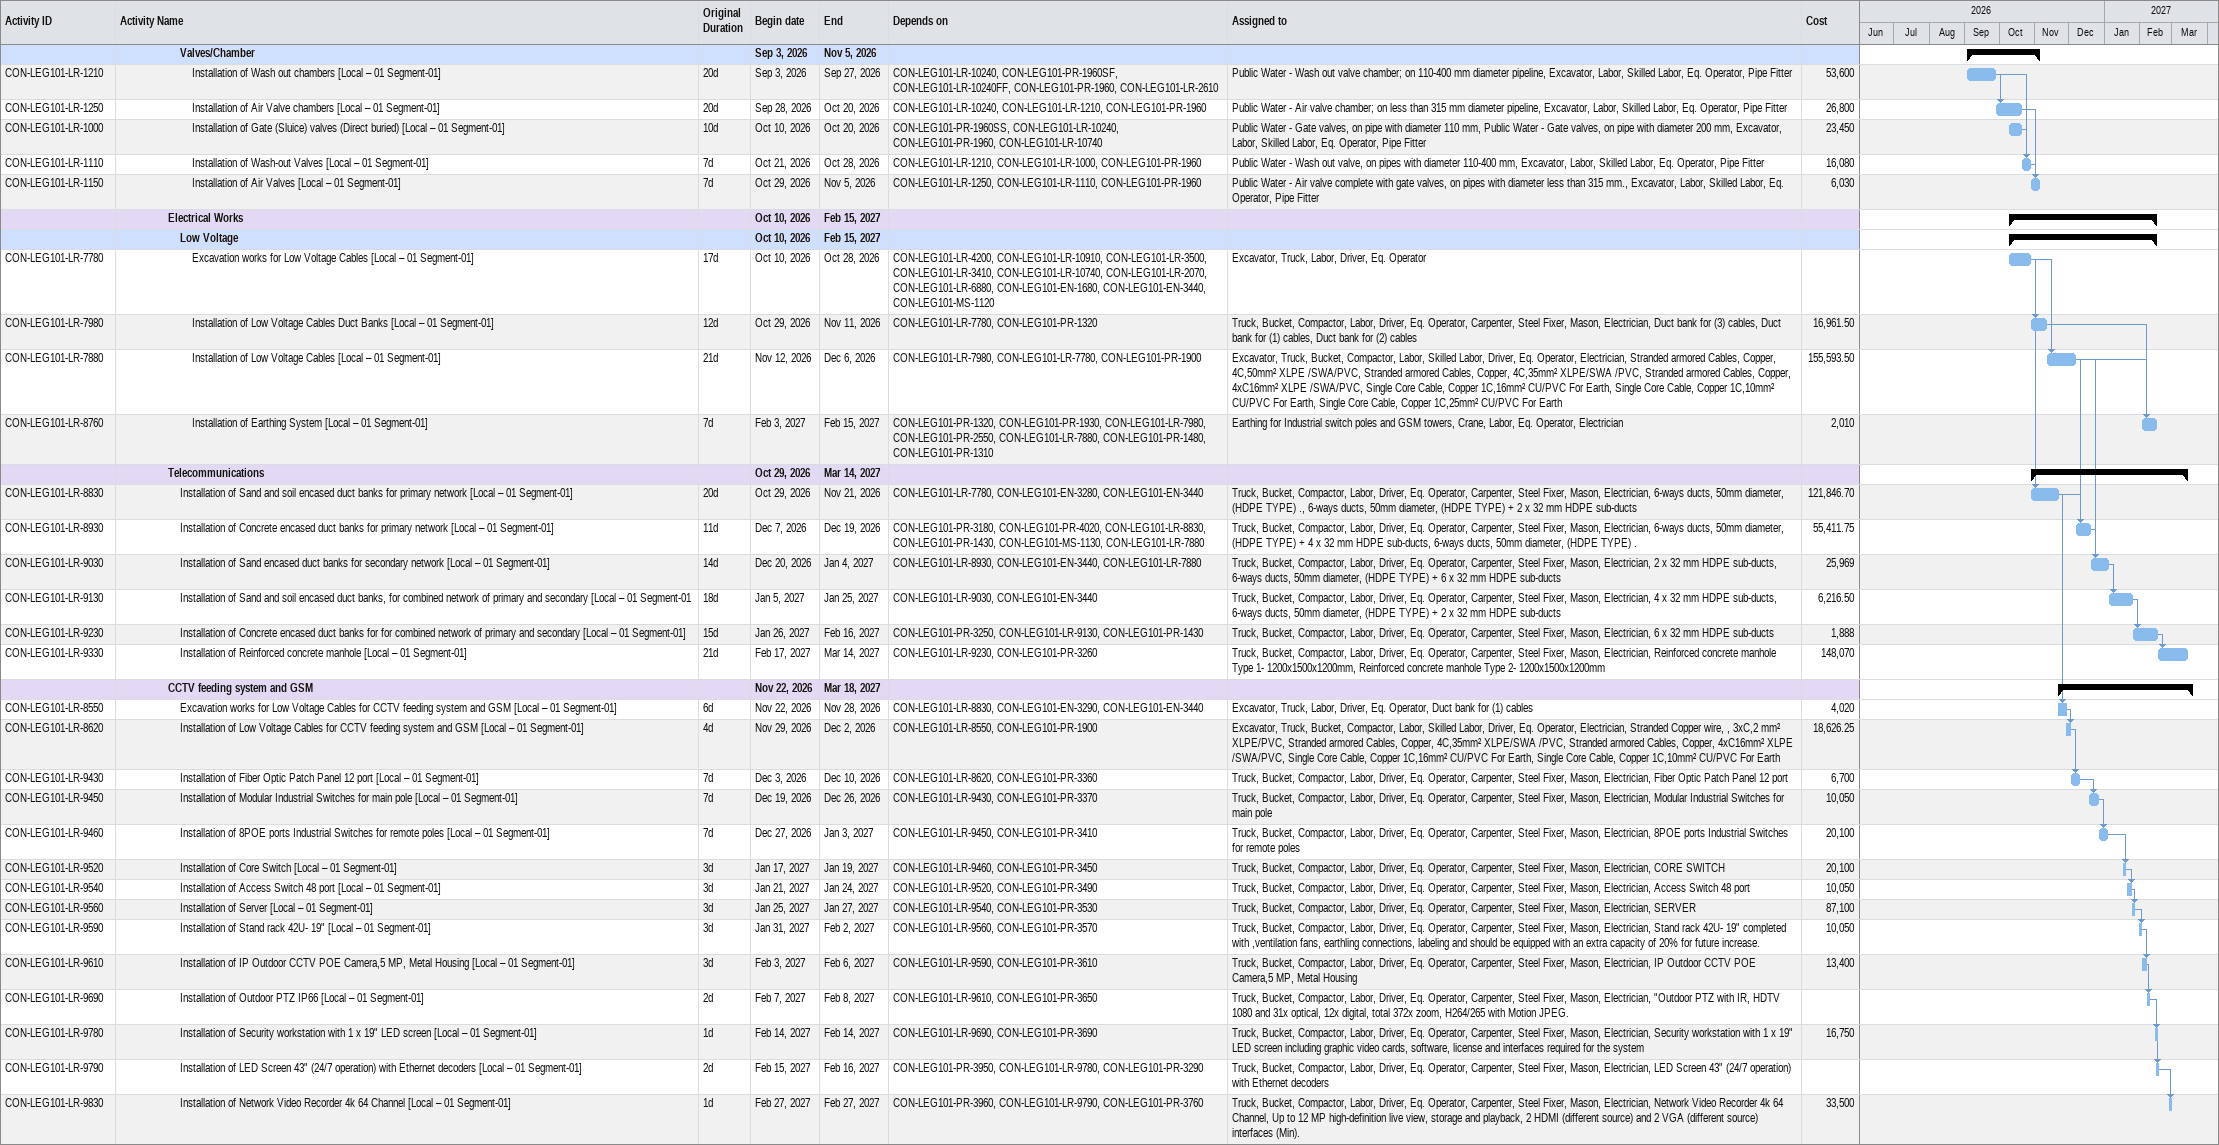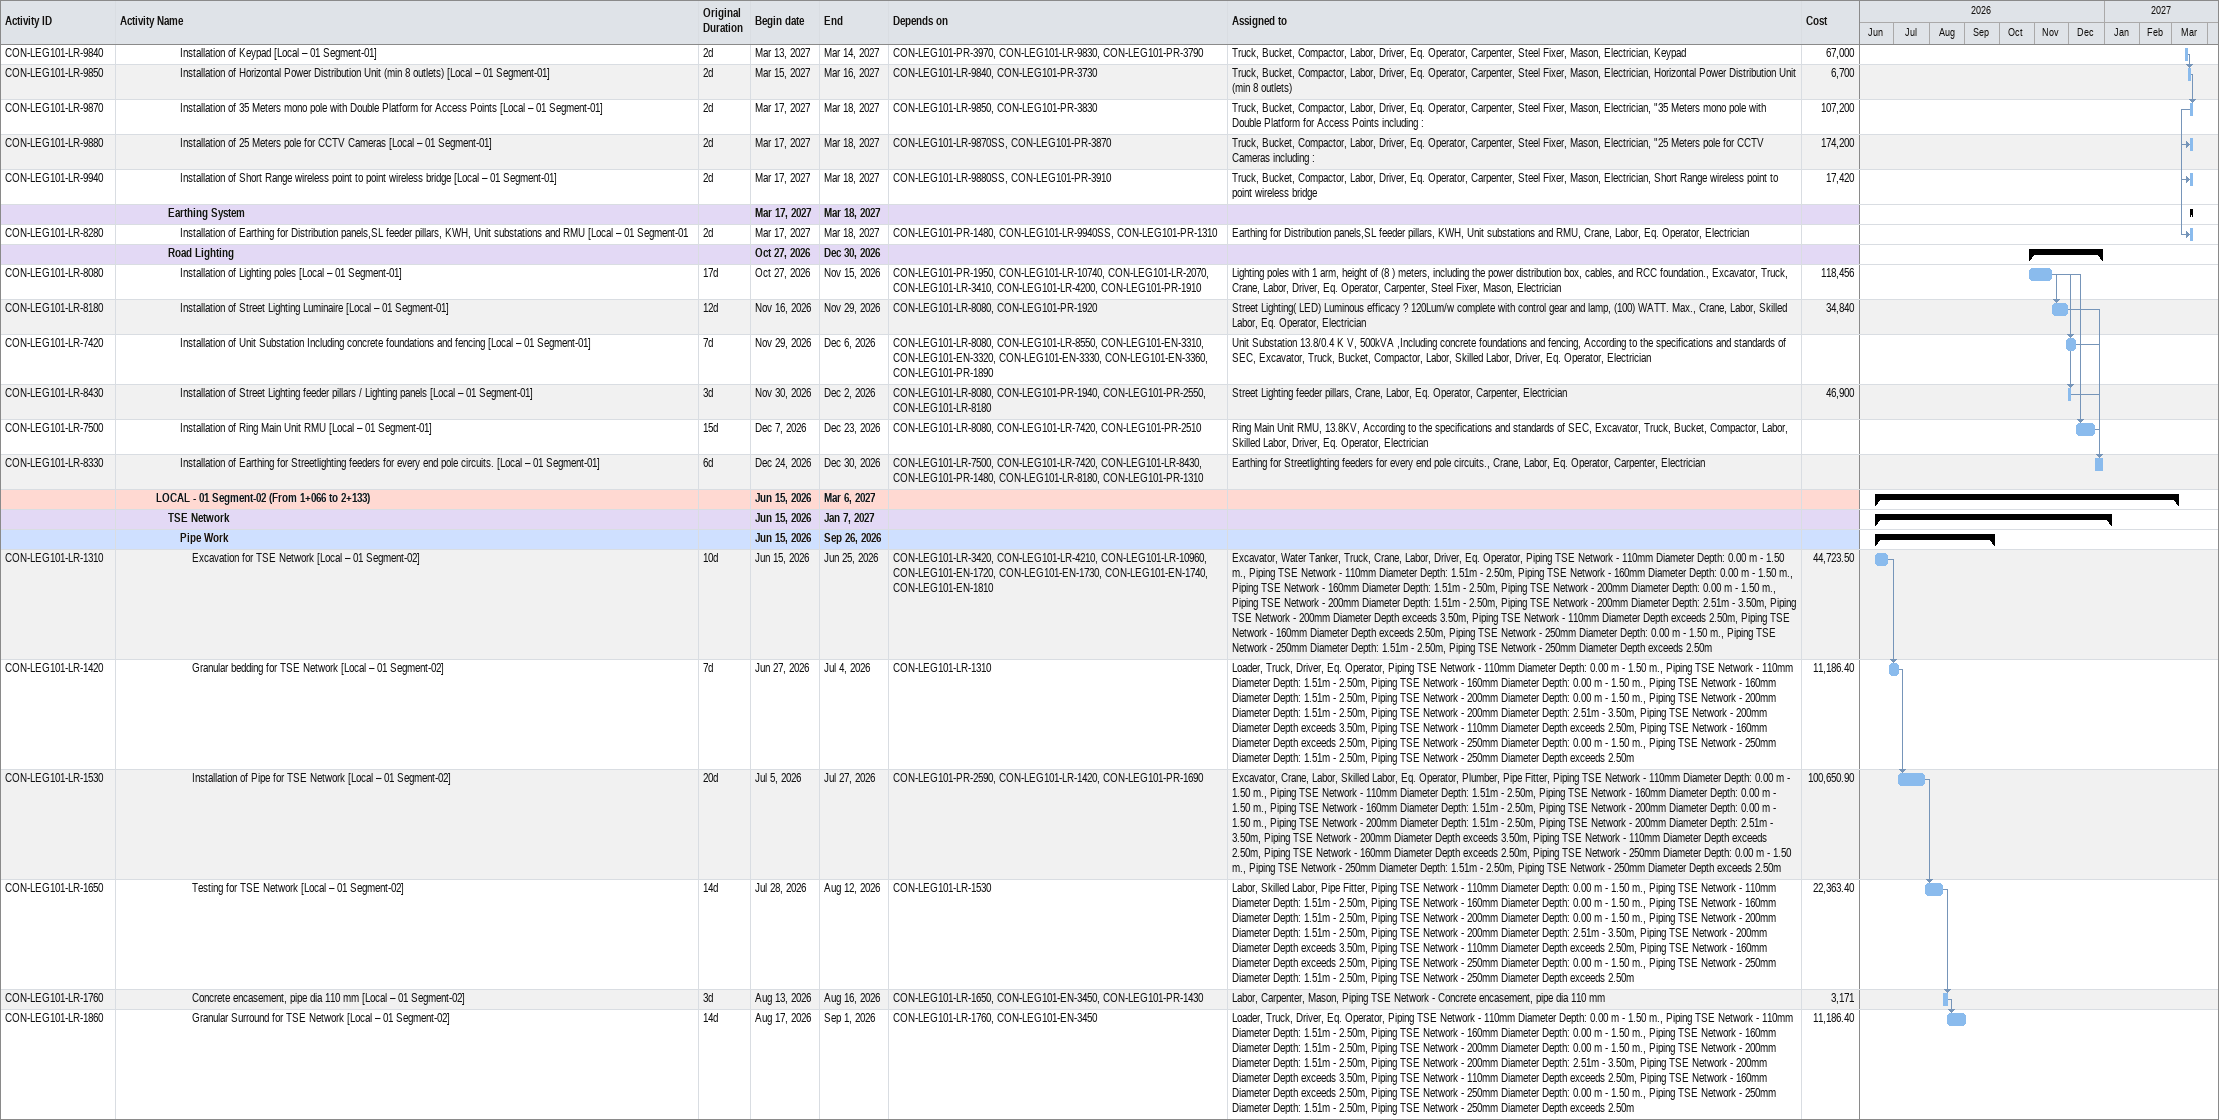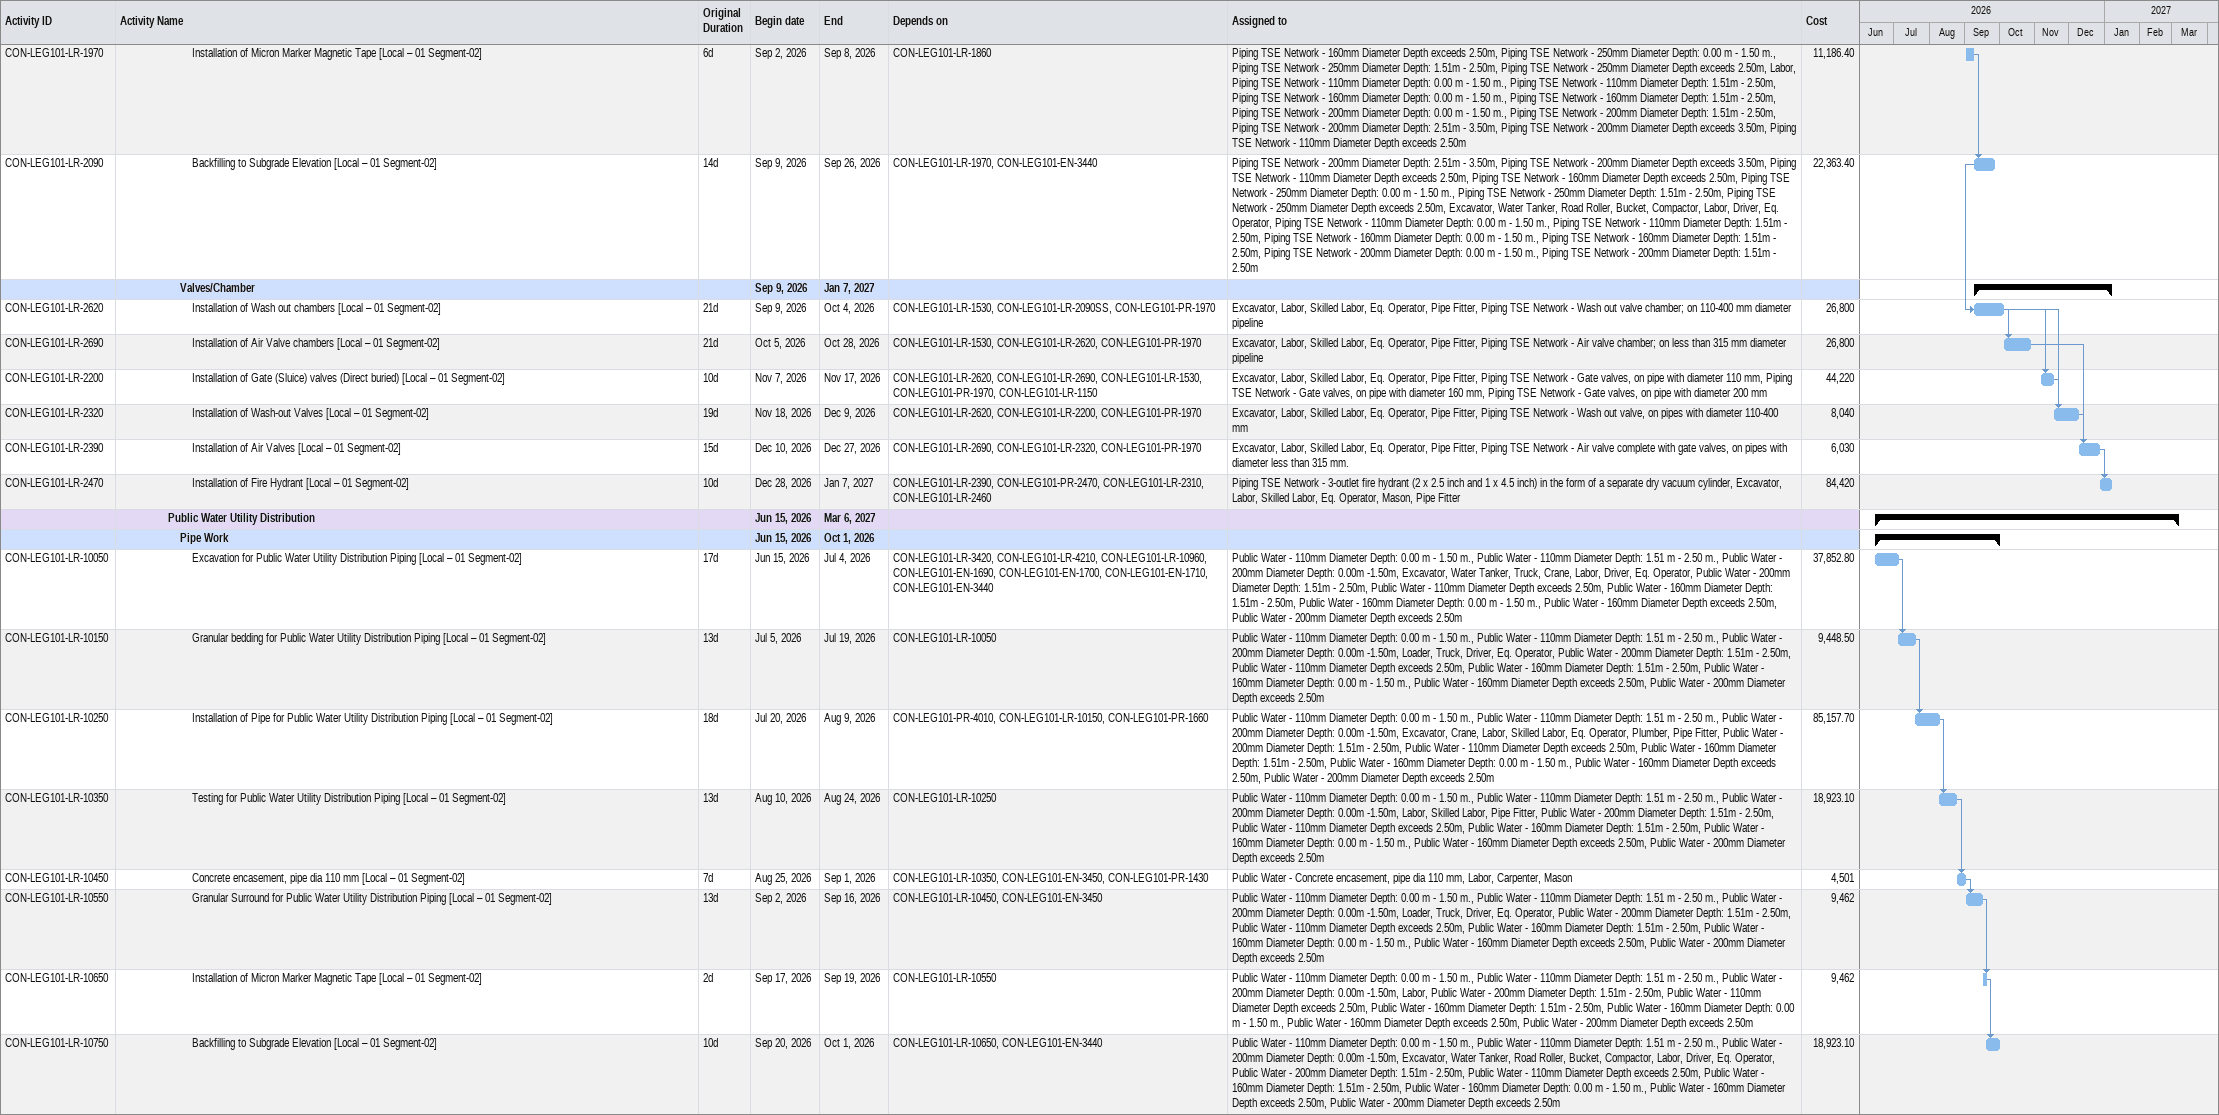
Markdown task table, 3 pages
| ID | Level | Task | Original duration | Start | Finish | Predecessors | Resources | Cost |
|---|---|---|---|---|---|---|---|---|
|  | 6 | **Valves/Chamber** |  | 2026-09-03 | 2026-11-05 |  |  |  |
| CON-LEG101-LR-1210 | 7 | Installation of Wash out chambers [Local – 01 Segment-01] | 20d | 2026-09-03 | 2026-09-27 | CON-LEG101-LR-10240, CON-LEG101-PR-1960SF, CON-LEG101-LR-10240FF, CON-LEG101-PR-1960, CON-LEG101-LR-2610 | Public Water - Wash out valve chamber; on 110-400 mm diameter pipeline, Excavator, Labor, Skilled Labor, Eq. Operator, Pipe Fitter | 53600 |
| CON-LEG101-LR-1250 | 7 | Installation of Air Valve chambers [Local – 01 Segment-01] | 20d | 2026-09-28 | 2026-10-20 | CON-LEG101-LR-10240, CON-LEG101-LR-1210, CON-LEG101-PR-1960 | Public Water - Air valve chamber; on less than 315 mm diameter pipeline, Excavator, Labor, Skilled Labor, Eq. Operator, Pipe Fitter | 26800 |
| CON-LEG101-LR-1000 | 7 | Installation of Gate (Sluice) valves (Direct buried) [Local – 01 Segment-01] | 10d | 2026-10-10 | 2026-10-20 | CON-LEG101-PR-1960SS, CON-LEG101-LR-10240, CON-LEG101-PR-1960, CON-LEG101-LR-10740 | Public Water - Gate valves, on pipe with diameter 110 mm, Public Water - Gate valves, on pipe with diameter 200 mm, Excavator, Labor, Skilled Labor, Eq. Operator, Pipe Fitter | 23450 |
| CON-LEG101-LR-1110 | 7 | Installation of Wash-out Valves [Local – 01 Segment-01] | 7d | 2026-10-21 | 2026-10-28 | CON-LEG101-LR-1210, CON-LEG101-LR-1000, CON-LEG101-PR-1960 | Public Water - Wash out valve, on pipes with diameter 110-400 mm, Excavator, Labor, Skilled Labor, Eq. Operator, Pipe Fitter | 16080 |
| CON-LEG101-LR-1150 | 7 | Installation of Air Valves [Local – 01 Segment-01] | 7d | 2026-10-29 | 2026-11-05 | CON-LEG101-LR-1250, CON-LEG101-LR-1110, CON-LEG101-PR-1960 | Public Water - Air valve complete with gate valves, on pipes with diameter less than 315 mm., Excavator, Labor, Skilled Labor, Eq. Operator, Pipe Fitter | 6030 |
|  | 5 | **Electrical Works** |  | 2026-10-10 | 2027-02-15 |  |  |  |
|  | 6 | **Low Voltage** |  | 2026-10-10 | 2027-02-15 |  |  |  |
| CON-LEG101-LR-7780 | 7 | Excavation works for Low Voltage Cables [Local – 01 Segment-01] | 17d | 2026-10-10 | 2026-10-28 | CON-LEG101-LR-4200, CON-LEG101-LR-10910, CON-LEG101-LR-3500, CON-LEG101-LR-3410, CON-LEG101-LR-10740, CON-LEG101-LR-2070, CON-LEG101-LR-6880, CON-LEG101-EN-1680, CON-LEG101-EN-3440, CON-LEG101-MS-1120 | Excavator, Truck, Labor, Driver, Eq. Operator |  |
| CON-LEG101-LR-7980 | 7 | Installation of Low Voltage Cables Duct Banks [Local – 01 Segment-01] | 12d | 2026-10-29 | 2026-11-11 | CON-LEG101-LR-7780, CON-LEG101-PR-1320 | Truck, Bucket, Compactor, Labor, Driver, Eq. Operator, Carpenter, Steel Fixer, Mason, Electrician, Duct bank for (3) cables, Duct bank for (1) cables, Duct bank for (2) cables | 16961.50 |
| CON-LEG101-LR-7880 | 7 | Installation of Low Voltage Cables [Local – 01 Segment-01] | 21d | 2026-11-12 | 2026-12-06 | CON-LEG101-LR-7980, CON-LEG101-LR-7780, CON-LEG101-PR-1900 | Excavator, Truck, Bucket, Compactor, Labor, Skilled Labor, Driver, Eq. Operator, Electrician, Stranded armored Cables, Copper, 4C,50mm² XLPE /SWA/PVC, Stranded armored Cables, Copper, 4C,35mm² XLPE/SWA /PVC, Stranded armored Cables, Copper, 4xC16mm² XLPE /SWA/PVC, Single Core Cable, Copper 1C,16mm² CU/PVC For Earth, Single Core Cable, Copper 1C,10mm² CU/PVC For Earth, Single Core Cable, Copper 1C,25mm² CU/PVC For Earth | 155593.50 |
| CON-LEG101-LR-8760 | 7 | Installation of Earthing System [Local – 01 Segment-01] | 7d | 2027-02-03 | 2027-02-15 | CON-LEG101-PR-1320, CON-LEG101-PR-1930, CON-LEG101-LR-7980, CON-LEG101-PR-2550, CON-LEG101-LR-7880, CON-LEG101-PR-1480, CON-LEG101-PR-1310 | Earthing for Industrial switch poles and GSM towers, Crane, Labor, Eq. Operator, Electrician | 2010 |
|  | 5 | **Telecommunications** |  | 2026-10-29 | 2027-03-14 |  |  |  |
| CON-LEG101-LR-8830 | 6 | Installation of Sand and soil encased duct banks for primary network [Local – 01 Segment-01] | 20d | 2026-10-29 | 2026-11-21 | CON-LEG101-LR-7780, CON-LEG101-EN-3280, CON-LEG101-EN-3440 | Truck, Bucket, Compactor, Labor, Driver, Eq. Operator, Carpenter, Steel Fixer, Mason, Electrician, 6-ways ducts, 50mm diameter, (HDPE TYPE) ., 6-ways ducts, 50mm diameter, (HDPE TYPE) + 2 x 32 mm HDPE sub-ducts | 121846.70 |
| CON-LEG101-LR-8930 | 6 | Installation of Concrete encased duct banks for primary network [Local – 01 Segment-01] | 11d | 2026-12-07 | 2026-12-19 | CON-LEG101-PR-3180, CON-LEG101-PR-4020, CON-LEG101-LR-8830, CON-LEG101-PR-1430, CON-LEG101-MS-1130, CON-LEG101-LR-7880 | Truck, Bucket, Compactor, Labor, Driver, Eq. Operator, Carpenter, Steel Fixer, Mason, Electrician, 6-ways ducts, 50mm diameter, (HDPE TYPE) + 4 x 32 mm HDPE sub-ducts, 6-ways ducts, 50mm diameter, (HDPE TYPE) . | 55411.75 |
| CON-LEG101-LR-9030 | 6 | Installation of Sand encased duct banks for secondary network [Local – 01 Segment-01] | 14d | 2026-12-20 | 2027-01-04 | CON-LEG101-LR-8930, CON-LEG101-EN-3440, CON-LEG101-LR-7880 | Truck, Bucket, Compactor, Labor, Driver, Eq. Operator, Carpenter, Steel Fixer, Mason, Electrician, 2 x 32 mm HDPE sub-ducts, 6-ways ducts, 50mm diameter, (HDPE TYPE) + 6 x 32 mm HDPE sub-ducts | 25969 |
| CON-LEG101-LR-9130 | 6 | Installation of Sand and soil encased duct banks, for combined network of primary and secondary [Local – 01 Segment-01 | 18d | 2027-01-05 | 2027-01-25 | CON-LEG101-LR-9030, CON-LEG101-EN-3440 | Truck, Bucket, Compactor, Labor, Driver, Eq. Operator, Carpenter, Steel Fixer, Mason, Electrician, 4 x 32 mm HDPE sub-ducts, 6-ways ducts, 50mm diameter, (HDPE TYPE) + 2 x 32 mm HDPE sub-ducts | 6216.50 |
| CON-LEG101-LR-9230 | 6 | Installation of Concrete encased duct banks for for combined network of primary and secondary [Local – 01 Segment-01] | 15d | 2027-01-26 | 2027-02-16 | CON-LEG101-PR-3250, CON-LEG101-LR-9130, CON-LEG101-PR-1430 | Truck, Bucket, Compactor, Labor, Driver, Eq. Operator, Carpenter, Steel Fixer, Mason, Electrician, 6 x 32 mm HDPE sub-ducts | 1888 |
| CON-LEG101-LR-9330 | 6 | Installation of Reinforced concrete manhole [Local – 01 Segment-01] | 21d | 2027-02-17 | 2027-03-14 | CON-LEG101-LR-9230, CON-LEG101-PR-3260 | Truck, Bucket, Compactor, Labor, Driver, Eq. Operator, Carpenter, Steel Fixer, Mason, Electrician, Reinforced concrete manhole Type 1- 1200x1500x1200mm, Reinforced concrete manhole Type 2- 1200x1500x1200mm | 148070 |
|  | 5 | **CCTV feeding system and GSM** |  | 2026-11-22 | 2027-03-18 |  |  |  |
| CON-LEG101-LR-8550 | 6 | Excavation works for Low Voltage Cables for CCTV feeding system and GSM [Local – 01 Segment-01] | 6d | 2026-11-22 | 2026-11-28 | CON-LEG101-LR-8830, CON-LEG101-EN-3290, CON-LEG101-EN-3440 | Excavator, Truck, Labor, Driver, Eq. Operator, Duct bank for (1) cables | 4020 |
| CON-LEG101-LR-8620 | 6 | Installation of Low Voltage Cables for CCTV feeding system and GSM [Local – 01 Segment-01] | 4d | 2026-11-29 | 2026-12-02 | CON-LEG101-LR-8550, CON-LEG101-PR-1900 | Excavator, Truck, Bucket, Compactor, Labor, Skilled Labor, Driver, Eq. Operator, Electrician, Stranded Copper wire, , 3xC,2 mm² XLPE/PVC, Stranded armored Cables, Copper, 4C,35mm² XLPE/SWA /PVC, Stranded armored Cables, Copper, 4xC16mm² XLPE /SWA/PVC, Single Core Cable, Copper 1C,16mm² CU/PVC For Earth, Single Core Cable, Copper 1C,10mm² CU/PVC For Earth | 18626.25 |
| CON-LEG101-LR-9430 | 6 | Installation of Fiber Optic Patch Panel 12 port [Local – 01 Segment-01] | 7d | 2026-12-03 | 2026-12-10 | CON-LEG101-LR-8620, CON-LEG101-PR-3360 | Truck, Bucket, Compactor, Labor, Driver, Eq. Operator, Carpenter, Steel Fixer, Mason, Electrician, Fiber Optic Patch Panel 12 port | 6700 |
| CON-LEG101-LR-9450 | 6 | Installation of Modular Industrial Switches for main pole [Local – 01 Segment-01] | 7d | 2026-12-19 | 2026-12-26 | CON-LEG101-LR-9430, CON-LEG101-PR-3370 | Truck, Bucket, Compactor, Labor, Driver, Eq. Operator, Carpenter, Steel Fixer, Mason, Electrician, Modular Industrial Switches for main pole | 10050 |
| CON-LEG101-LR-9460 | 6 | Installation of 8POE ports Industrial Switches for remote poles [Local – 01 Segment-01] | 7d | 2026-12-27 | 2027-01-03 | CON-LEG101-LR-9450, CON-LEG101-PR-3410 | Truck, Bucket, Compactor, Labor, Driver, Eq. Operator, Carpenter, Steel Fixer, Mason, Electrician, 8POE ports Industrial Switches for remote poles | 20100 |
| CON-LEG101-LR-9520 | 6 | Installation of Core Switch [Local – 01 Segment-01] | 3d | 2027-01-17 | 2027-01-19 | CON-LEG101-LR-9460, CON-LEG101-PR-3450 | Truck, Bucket, Compactor, Labor, Driver, Eq. Operator, Carpenter, Steel Fixer, Mason, Electrician, CORE SWITCH | 20100 |
| CON-LEG101-LR-9540 | 6 | Installation of Access Switch 48 port [Local – 01 Segment-01] | 3d | 2027-01-21 | 2027-01-24 | CON-LEG101-LR-9520, CON-LEG101-PR-3490 | Truck, Bucket, Compactor, Labor, Driver, Eq. Operator, Carpenter, Steel Fixer, Mason, Electrician, Access Switch 48 port | 10050 |
| CON-LEG101-LR-9560 | 6 | Installation of Server [Local – 01 Segment-01] | 3d | 2027-01-25 | 2027-01-27 | CON-LEG101-LR-9540, CON-LEG101-PR-3530 | Truck, Bucket, Compactor, Labor, Driver, Eq. Operator, Carpenter, Steel Fixer, Mason, Electrician, SERVER | 87100 |
| CON-LEG101-LR-9590 | 6 | Installation of Stand rack 42U- 19" [Local – 01 Segment-01] | 3d | 2027-01-31 | 2027-02-02 | CON-LEG101-LR-9560, CON-LEG101-PR-3570 | Truck, Bucket, Compactor, Labor, Driver, Eq. Operator, Carpenter, Steel Fixer, Mason, Electrician, Stand rack 42U- 19" completed with ,ventilation fans, earthling connections, labeling and should be equipped with an extra capacity of 20% for future increase. | 10050 |
| CON-LEG101-LR-9610 | 6 | Installation of IP Outdoor CCTV POE Camera,5 MP, Metal Housing [Local – 01 Segment-01] | 3d | 2027-02-03 | 2027-02-06 | CON-LEG101-LR-9590, CON-LEG101-PR-3610 | Truck, Bucket, Compactor, Labor, Driver, Eq. Operator, Carpenter, Steel Fixer, Mason, Electrician, IP Outdoor CCTV POE Camera,5 MP, Metal Housing | 13400 |
| CON-LEG101-LR-9690 | 6 | Installation of Outdoor PTZ IP66 [Local – 01 Segment-01] | 2d | 2027-02-07 | 2027-02-08 | CON-LEG101-LR-9610, CON-LEG101-PR-3650 | Truck, Bucket, Compactor, Labor, Driver, Eq. Operator, Carpenter, Steel Fixer, Mason, Electrician, "Outdoor PTZ with IR, HDTV 1080 and 31x optical, 12x digital, total 372x zoom, H264/265 with Motion JPEG. |  |
| CON-LEG101-LR-9780 | 6 | Installation of Security workstation with 1 x 19" LED screen [Local – 01 Segment-01] | 1d | 2027-02-14 | 2027-02-14 | CON-LEG101-LR-9690, CON-LEG101-PR-3690 | Truck, Bucket, Compactor, Labor, Driver, Eq. Operator, Carpenter, Steel Fixer, Mason, Electrician, Security workstation with 1 x 19" LED screen including graphic video cards, software, license and interfaces required for the system | 16750 |
| CON-LEG101-LR-9790 | 6 | Installation of LED Screen 43" (24/7 operation) with Ethernet decoders [Local – 01 Segment-01] | 2d | 2027-02-15 | 2027-02-16 | CON-LEG101-PR-3950, CON-LEG101-LR-9780, CON-LEG101-PR-3290 | Truck, Bucket, Compactor, Labor, Driver, Eq. Operator, Carpenter, Steel Fixer, Mason, Electrician, LED Screen 43" (24/7 operation) with Ethernet decoders |  |
| CON-LEG101-LR-9830 | 6 | Installation of Network Video Recorder 4k 64 Channel [Local – 01 Segment-01] | 1d | 2027-02-27 | 2027-02-27 | CON-LEG101-PR-3960, CON-LEG101-LR-9790, CON-LEG101-PR-3760 | Truck, Bucket, Compactor, Labor, Driver, Eq. Operator, Carpenter, Steel Fixer, Mason, Electrician, Network Video Recorder 4k 64 Channel, Up to 12 MP high-definition live view, storage and playback, 2 HDMI (different source) and 2 VGA (different source) interfaces (Min). | 33500 |
| CON-LEG101-LR-9840 | 6 | Installation of Keypad [Local – 01 Segment-01] | 2d | 2027-03-13 | 2027-03-14 | CON-LEG101-PR-3970, CON-LEG101-LR-9830, CON-LEG101-PR-3790 | Truck, Bucket, Compactor, Labor, Driver, Eq. Operator, Carpenter, Steel Fixer, Mason, Electrician, Keypad | 67000 |
| CON-LEG101-LR-9850 | 6 | Installation of Horizontal Power Distribution Unit (min 8 outlets) [Local – 01 Segment-01] | 2d | 2027-03-15 | 2027-03-16 | CON-LEG101-LR-9840, CON-LEG101-PR-3730 | Truck, Bucket, Compactor, Labor, Driver, Eq. Operator, Carpenter, Steel Fixer, Mason, Electrician, Horizontal Power Distribution Unit (min 8 outlets) | 6700 |
| CON-LEG101-LR-9870 | 6 | Installation of 35 Meters mono pole with Double Platform for Access Points [Local – 01 Segment-01] | 2d | 2027-03-17 | 2027-03-18 | CON-LEG101-LR-9850, CON-LEG101-PR-3830 | Truck, Bucket, Compactor, Labor, Driver, Eq. Operator, Carpenter, Steel Fixer, Mason, Electrician, "35 Meters mono pole with Double Platform for Access Points including : | 107200 |
| CON-LEG101-LR-9880 | 6 | Installation of 25 Meters pole for CCTV Cameras [Local – 01 Segment-01] | 2d | 2027-03-17 | 2027-03-18 | CON-LEG101-LR-9870SS, CON-LEG101-PR-3870 | Truck, Bucket, Compactor, Labor, Driver, Eq. Operator, Carpenter, Steel Fixer, Mason, Electrician, "25 Meters pole for CCTV Cameras including : | 174200 |
| CON-LEG101-LR-9940 | 6 | Installation of Short Range wireless point to point wireless bridge [Local – 01 Segment-01] | 2d | 2027-03-17 | 2027-03-18 | CON-LEG101-LR-9880SS, CON-LEG101-PR-3910 | Truck, Bucket, Compactor, Labor, Driver, Eq. Operator, Carpenter, Steel Fixer, Mason, Electrician, Short Range wireless point to point wireless bridge | 17420 |
|  | 5 | **Earthing System** |  | 2027-03-17 | 2027-03-18 |  |  |  |
| CON-LEG101-LR-8280 | 6 | Installation of Earthing for Distribution panels,SL feeder pillars, KWH, Unit substations and RMU [Local – 01 Segment-01 | 2d | 2027-03-17 | 2027-03-18 | CON-LEG101-PR-1480, CON-LEG101-LR-9940SS, CON-LEG101-PR-1310 | Earthing for Distribution panels,SL feeder pillars, KWH, Unit substations and RMU, Crane, Labor, Eq. Operator, Electrician |  |
|  | 5 | **Road Lighting** |  | 2026-10-27 | 2026-12-30 |  |  |  |
| CON-LEG101-LR-8080 | 6 | Installation of Lighting poles [Local – 01 Segment-01] | 17d | 2026-10-27 | 2026-11-15 | CON-LEG101-PR-1950, CON-LEG101-LR-10740, CON-LEG101-LR-2070, CON-LEG101-LR-3410, CON-LEG101-LR-4200, CON-LEG101-PR-1910 | Lighting poles with 1 arm, height of (8 ) meters, including the power distribution box, cables, and RCC foundation., Excavator, Truck, Crane, Labor, Driver, Eq. Operator, Carpenter, Steel Fixer, Mason, Electrician | 118456 |
| CON-LEG101-LR-8180 | 6 | Installation of Street Lighting Luminaire [Local – 01 Segment-01] | 12d | 2026-11-16 | 2026-11-29 | CON-LEG101-LR-8080, CON-LEG101-PR-1920 | Street Lighting( LED) Luminous efficacy ? 120Lum/w complete with control gear and lamp, (100) WATT. Max., Crane, Labor, Skilled Labor, Eq. Operator, Electrician | 34840 |
| CON-LEG101-LR-7420 | 6 | Installation of Unit Substation Including concrete foundations and fencing [Local – 01 Segment-01] | 7d | 2026-11-29 | 2026-12-06 | CON-LEG101-LR-8080, CON-LEG101-LR-8550, CON-LEG101-EN-3310, CON-LEG101-EN-3320, CON-LEG101-EN-3330, CON-LEG101-EN-3360, CON-LEG101-PR-1890 | Unit Substation 13.8/0.4 K V, 500kVA ,Including concrete foundations and fencing, According to the specifications and standards of SEC, Excavator, Truck, Bucket, Compactor, Labor, Skilled Labor, Driver, Eq. Operator, Electrician |  |
| CON-LEG101-LR-8430 | 6 | Installation of Street Lighting feeder pillars / Lighting panels [Local – 01 Segment-01] | 3d | 2026-11-30 | 2026-12-02 | CON-LEG101-LR-8080, CON-LEG101-PR-1940, CON-LEG101-PR-2550, CON-LEG101-LR-8180 | Street Lighting feeder pillars, Crane, Labor, Eq. Operator, Carpenter, Electrician | 46900 |
| CON-LEG101-LR-7500 | 6 | Installation of Ring Main Unit RMU [Local – 01 Segment-01] | 15d | 2026-12-07 | 2026-12-23 | CON-LEG101-LR-8080, CON-LEG101-LR-7420, CON-LEG101-PR-2510 | Ring Main Unit RMU, 13.8KV, According to the specifications and standards of SEC, Excavator, Truck, Bucket, Compactor, Labor, Skilled Labor, Driver, Eq. Operator, Electrician |  |
| CON-LEG101-LR-8330 | 6 | Installation of Earthing for Streetlighting feeders for every end pole circuits. [Local – 01 Segment-01] | 6d | 2026-12-24 | 2026-12-30 | CON-LEG101-LR-7500, CON-LEG101-LR-7420, CON-LEG101-LR-8430, CON-LEG101-PR-1480, CON-LEG101-LR-8180, CON-LEG101-PR-1310 | Earthing for Streetlighting feeders for every end pole circuits., Crane, Labor, Eq. Operator, Carpenter, Electrician |  |
|  | 4 | **LOCAL - 01 Segment-02 (From 1+066 to 2+133)** |  | 2026-06-15 | 2027-03-06 |  |  |  |
|  | 5 | **TSE Network** |  | 2026-06-15 | 2027-01-07 |  |  |  |
|  | 6 | **Pipe Work** |  | 2026-06-15 | 2026-09-26 |  |  |  |
| CON-LEG101-LR-1310 | 7 | Excavation for TSE Network [Local – 01 Segment-02] | 10d | 2026-06-15 | 2026-06-25 | CON-LEG101-LR-3420, CON-LEG101-LR-4210, CON-LEG101-LR-10960, CON-LEG101-EN-1720, CON-LEG101-EN-1730, CON-LEG101-EN-1740, CON-LEG101-EN-1810 | Excavator, Water Tanker, Truck, Crane, Labor, Driver, Eq. Operator, Piping TSE Network - 110mm Diameter Depth: 0.00 m - 1.50 m., Piping TSE Network - 110mm Diameter Depth: 1.51m - 2.50m, Piping TSE Network - 160mm Diameter Depth: 0.00 m - 1.50 m., Piping TSE Network - 160mm Diameter Depth: 1.51m - 2.50m, Piping TSE Network - 200mm Diameter Depth: 0.00 m - 1.50 m., Piping TSE Network - 200mm Diameter Depth: 1.51m - 2.50m, Piping TSE Network - 200mm Diameter Depth: 2.51m - 3.50m, Piping TSE Network - 200mm Diameter Depth exceeds 3.50m, Piping TSE Network - 110mm Diameter Depth exceeds 2.50m, Piping TSE Network - 160mm Diameter Depth exceeds 2.50m, Piping TSE Network - 250mm Diameter Depth: 0.00 m - 1.50 m., Piping TSE Network - 250mm Diameter Depth: 1.51m - 2.50m, Piping TSE Network - 250mm Diameter Depth exceeds 2.50m | 44723.50 |
| CON-LEG101-LR-1420 | 7 | Granular bedding for TSE Network [Local – 01 Segment-02] | 7d | 2026-06-27 | 2026-07-04 | CON-LEG101-LR-1310 | Loader, Truck, Driver, Eq. Operator, Piping TSE Network - 110mm Diameter Depth: 0.00 m - 1.50 m., Piping TSE Network - 110mm Diameter Depth: 1.51m - 2.50m, Piping TSE Network - 160mm Diameter Depth: 0.00 m - 1.50 m., Piping TSE Network - 160mm Diameter Depth: 1.51m - 2.50m, Piping TSE Network - 200mm Diameter Depth: 0.00 m - 1.50 m., Piping TSE Network - 200mm Diameter Depth: 1.51m - 2.50m, Piping TSE Network - 200mm Diameter Depth: 2.51m - 3.50m, Piping TSE Network - 200mm Diameter Depth exceeds 3.50m, Piping TSE Network - 110mm Diameter Depth exceeds 2.50m, Piping TSE Network - 160mm Diameter Depth exceeds 2.50m, Piping TSE Network - 250mm Diameter Depth: 0.00 m - 1.50 m., Piping TSE Network - 250mm Diameter Depth: 1.51m - 2.50m, Piping TSE Network - 250mm Diameter Depth exceeds 2.50m | 11186.40 |
| CON-LEG101-LR-1530 | 7 | Installation of Pipe for TSE Network [Local – 01 Segment-02] | 20d | 2026-07-05 | 2026-07-27 | CON-LEG101-PR-2590, CON-LEG101-LR-1420, CON-LEG101-PR-1690 | Excavator, Crane, Labor, Skilled Labor, Eq. Operator, Plumber, Pipe Fitter, Piping TSE Network - 110mm Diameter Depth: 0.00 m - 1.50 m., Piping TSE Network - 110mm Diameter Depth: 1.51m - 2.50m, Piping TSE Network - 160mm Diameter Depth: 0.00 m - 1.50 m., Piping TSE Network - 160mm Diameter Depth: 1.51m - 2.50m, Piping TSE Network - 200mm Diameter Depth: 0.00 m - 1.50 m., Piping TSE Network - 200mm Diameter Depth: 1.51m - 2.50m, Piping TSE Network - 200mm Diameter Depth: 2.51m - 3.50m, Piping TSE Network - 200mm Diameter Depth exceeds 3.50m, Piping TSE Network - 110mm Diameter Depth exceeds 2.50m, Piping TSE Network - 160mm Diameter Depth exceeds 2.50m, Piping TSE Network - 250mm Diameter Depth: 0.00 m - 1.50 m., Piping TSE Network - 250mm Diameter Depth: 1.51m - 2.50m, Piping TSE Network - 250mm Diameter Depth exceeds 2.50m | 100650.90 |
| CON-LEG101-LR-1650 | 7 | Testing for TSE Network [Local – 01 Segment-02] | 14d | 2026-07-28 | 2026-08-12 | CON-LEG101-LR-1530 | Labor, Skilled Labor, Pipe Fitter, Piping TSE Network - 110mm Diameter Depth: 0.00 m - 1.50 m., Piping TSE Network - 110mm Diameter Depth: 1.51m - 2.50m, Piping TSE Network - 160mm Diameter Depth: 0.00 m - 1.50 m., Piping TSE Network - 160mm Diameter Depth: 1.51m - 2.50m, Piping TSE Network - 200mm Diameter Depth: 0.00 m - 1.50 m., Piping TSE Network - 200mm Diameter Depth: 1.51m - 2.50m, Piping TSE Network - 200mm Diameter Depth: 2.51m - 3.50m, Piping TSE Network - 200mm Diameter Depth exceeds 3.50m, Piping TSE Network - 110mm Diameter Depth exceeds 2.50m, Piping TSE Network - 160mm Diameter Depth exceeds 2.50m, Piping TSE Network - 250mm Diameter Depth: 0.00 m - 1.50 m., Piping TSE Network - 250mm Diameter Depth: 1.51m - 2.50m, Piping TSE Network - 250mm Diameter Depth exceeds 2.50m | 22363.40 |
| CON-LEG101-LR-1760 | 7 | Concrete encasement, pipe dia 110 mm [Local – 01 Segment-02] | 3d | 2026-08-13 | 2026-08-16 | CON-LEG101-LR-1650, CON-LEG101-EN-3450, CON-LEG101-PR-1430 | Labor, Carpenter, Mason, Piping TSE Network - Concrete encasement, pipe dia 110 mm | 3171 |
| CON-LEG101-LR-1860 | 7 | Granular Surround for TSE Network [Local – 01 Segment-02] | 14d | 2026-08-17 | 2026-09-01 | CON-LEG101-LR-1760, CON-LEG101-EN-3450 | Loader, Truck, Driver, Eq. Operator, Piping TSE Network - 110mm Diameter Depth: 0.00 m - 1.50 m., Piping TSE Network - 110mm Diameter Depth: 1.51m - 2.50m, Piping TSE Network - 160mm Diameter Depth: 0.00 m - 1.50 m., Piping TSE Network - 160mm Diameter Depth: 1.51m - 2.50m, Piping TSE Network - 200mm Diameter Depth: 0.00 m - 1.50 m., Piping TSE Network - 200mm Diameter Depth: 1.51m - 2.50m, Piping TSE Network - 200mm Diameter Depth: 2.51m - 3.50m, Piping TSE Network - 200mm Diameter Depth exceeds 3.50m, Piping TSE Network - 110mm Diameter Depth exceeds 2.50m, Piping TSE Network - 160mm Diameter Depth exceeds 2.50m, Piping TSE Network - 250mm Diameter Depth: 0.00 m - 1.50 m., Piping TSE Network - 250mm Diameter Depth: 1.51m - 2.50m, Piping TSE Network - 250mm Diameter Depth exceeds 2.50m | 11186.40 |
| CON-LEG101-LR-1970 | 7 | Installation of Micron Marker Magnetic Tape [Local – 01 Segment-02] | 6d | 2026-09-02 | 2026-09-08 | CON-LEG101-LR-1860 | Piping TSE Network - 160mm Diameter Depth exceeds 2.50m, Piping TSE Network - 250mm Diameter Depth: 0.00 m - 1.50 m., Piping TSE Network - 250mm Diameter Depth: 1.51m - 2.50m, Piping TSE Network - 250mm Diameter Depth exceeds 2.50m, Labor, Piping TSE Network - 110mm Diameter Depth: 0.00 m - 1.50 m., Piping TSE Network - 110mm Diameter Depth: 1.51m - 2.50m, Piping TSE Network - 160mm Diameter Depth: 0.00 m - 1.50 m., Piping TSE Network - 160mm Diameter Depth: 1.51m - 2.50m, Piping TSE Network - 200mm Diameter Depth: 0.00 m - 1.50 m., Piping TSE Network - 200mm Diameter Depth: 1.51m - 2.50m, Piping TSE Network - 200mm Diameter Depth: 2.51m - 3.50m, Piping TSE Network - 200mm Diameter Depth exceeds 3.50m, Piping TSE Network - 110mm Diameter Depth exceeds 2.50m | 11186.40 |
| CON-LEG101-LR-2090 | 7 | Backfilling to Subgrade Elevation [Local – 01 Segment-02] | 14d | 2026-09-09 | 2026-09-26 | CON-LEG101-LR-1970, CON-LEG101-EN-3440 | Piping TSE Network - 200mm Diameter Depth: 2.51m - 3.50m, Piping TSE Network - 200mm Diameter Depth exceeds 3.50m, Piping TSE Network - 110mm Diameter Depth exceeds 2.50m, Piping TSE Network - 160mm Diameter Depth exceeds 2.50m, Piping TSE Network - 250mm Diameter Depth: 0.00 m - 1.50 m., Piping TSE Network - 250mm Diameter Depth: 1.51m - 2.50m, Piping TSE Network - 250mm Diameter Depth exceeds 2.50m, Excavator, Water Tanker, Road Roller, Bucket, Compactor, Labor, Driver, Eq. Operator, Piping TSE Network - 110mm Diameter Depth: 0.00 m - 1.50 m., Piping TSE Network - 110mm Diameter Depth: 1.51m - 2.50m, Piping TSE Network - 160mm Diameter Depth: 0.00 m - 1.50 m., Piping TSE Network - 160mm Diameter Depth: 1.51m - 2.50m, Piping TSE Network - 200mm Diameter Depth: 0.00 m - 1.50 m., Piping TSE Network - 200mm Diameter Depth: 1.51m - 2.50m | 22363.40 |
|  | 6 | **Valves/Chamber** |  | 2026-09-09 | 2027-01-07 |  |  |  |
| CON-LEG101-LR-2620 | 7 | Installation of Wash out chambers [Local – 01 Segment-02] | 21d | 2026-09-09 | 2026-10-04 | CON-LEG101-LR-1530, CON-LEG101-LR-2090SS, CON-LEG101-PR-1970 | Excavator, Labor, Skilled Labor, Eq. Operator, Pipe Fitter, Piping TSE Network - Wash out valve chamber; on 110-400 mm diameter pipeline | 26800 |
| CON-LEG101-LR-2690 | 7 | Installation of Air Valve chambers [Local – 01 Segment-02] | 21d | 2026-10-05 | 2026-10-28 | CON-LEG101-LR-1530, CON-LEG101-LR-2620, CON-LEG101-PR-1970 | Excavator, Labor, Skilled Labor, Eq. Operator, Pipe Fitter, Piping TSE Network - Air valve chamber; on less than 315 mm diameter pipeline | 26800 |
| CON-LEG101-LR-2200 | 7 | Installation of Gate (Sluice) valves (Direct buried) [Local – 01 Segment-02] | 10d | 2026-11-07 | 2026-11-17 | CON-LEG101-LR-2620, CON-LEG101-LR-2690, CON-LEG101-LR-1530, CON-LEG101-PR-1970, CON-LEG101-LR-1150 | Excavator, Labor, Skilled Labor, Eq. Operator, Pipe Fitter, Piping TSE Network - Gate valves, on pipe with diameter 110 mm, Piping TSE Network - Gate valves, on pipe with diameter 160 mm, Piping TSE Network - Gate valves, on pipe with diameter 200 mm | 44220 |
| CON-LEG101-LR-2320 | 7 | Installation of Wash-out Valves [Local – 01 Segment-02] | 19d | 2026-11-18 | 2026-12-09 | CON-LEG101-LR-2620, CON-LEG101-LR-2200, CON-LEG101-PR-1970 | Excavator, Labor, Skilled Labor, Eq. Operator, Pipe Fitter, Piping TSE Network - Wash out valve, on pipes with diameter 110-400 mm | 8040 |
| CON-LEG101-LR-2390 | 7 | Installation of Air Valves [Local – 01 Segment-02] | 15d | 2026-12-10 | 2026-12-27 | CON-LEG101-LR-2690, CON-LEG101-LR-2320, CON-LEG101-PR-1970 | Excavator, Labor, Skilled Labor, Eq. Operator, Pipe Fitter, Piping TSE Network - Air valve complete with gate valves, on pipes with diameter less than 315 mm. | 6030 |
| CON-LEG101-LR-2470 | 7 | Installation of Fire Hydrant [Local – 01 Segment-02] | 10d | 2026-12-28 | 2027-01-07 | CON-LEG101-LR-2390, CON-LEG101-PR-2470, CON-LEG101-LR-2310, CON-LEG101-LR-2460 | Piping TSE Network - 3-outlet fire hydrant (2 x 2.5 inch and 1 x 4.5 inch) in the form of a separate dry vacuum cylinder, Excavator, Labor, Skilled Labor, Eq. Operator, Mason, Pipe Fitter | 84420 |
|  | 5 | **Public Water Utility Distribution** |  | 2026-06-15 | 2027-03-06 |  |  |  |
|  | 6 | **Pipe Work** |  | 2026-06-15 | 2026-10-01 |  |  |  |
| CON-LEG101-LR-10050 | 7 | Excavation for Public Water Utility Distribution Piping [Local – 01 Segment-02] | 17d | 2026-06-15 | 2026-07-04 | CON-LEG101-LR-3420, CON-LEG101-LR-4210, CON-LEG101-LR-10960, CON-LEG101-EN-1690, CON-LEG101-EN-1700, CON-LEG101-EN-1710, CON-LEG101-EN-3440 | Public Water - 110mm Diameter Depth: 0.00 m - 1.50 m., Public Water - 110mm Diameter Depth: 1.51 m - 2.50 m., Public Water - 200mm Diameter Depth: 0.00m -1.50m, Excavator, Water Tanker, Truck, Crane, Labor, Driver, Eq. Operator, Public Water - 200mm Diameter Depth: 1.51m - 2.50m, Public Water - 110mm Diameter Depth exceeds 2.50m, Public Water - 160mm Diameter Depth: 1.51m - 2.50m, Public Water - 160mm Diameter Depth: 0.00 m - 1.50 m., Public Water - 160mm Diameter Depth exceeds 2.50m, Public Water - 200mm Diameter Depth exceeds 2.50m | 37852.80 |
| CON-LEG101-LR-10150 | 7 | Granular bedding for Public Water Utility Distribution Piping [Local – 01 Segment-02] | 13d | 2026-07-05 | 2026-07-19 | CON-LEG101-LR-10050 | Public Water - 110mm Diameter Depth: 0.00 m - 1.50 m., Public Water - 110mm Diameter Depth: 1.51 m - 2.50 m., Public Water - 200mm Diameter Depth: 0.00m -1.50m, Loader, Truck, Driver, Eq. Operator, Public Water - 200mm Diameter Depth: 1.51m - 2.50m, Public Water - 110mm Diameter Depth exceeds 2.50m, Public Water - 160mm Diameter Depth: 1.51m - 2.50m, Public Water - 160mm Diameter Depth: 0.00 m - 1.50 m., Public Water - 160mm Diameter Depth exceeds 2.50m, Public Water - 200mm Diameter Depth exceeds 2.50m | 9448.50 |
| CON-LEG101-LR-10250 | 7 | Installation of Pipe for Public Water Utility Distribution Piping [Local – 01 Segment-02] | 18d | 2026-07-20 | 2026-08-09 | CON-LEG101-PR-4010, CON-LEG101-LR-10150, CON-LEG101-PR-1660 | Public Water - 110mm Diameter Depth: 0.00 m - 1.50 m., Public Water - 110mm Diameter Depth: 1.51 m - 2.50 m., Public Water - 200mm Diameter Depth: 0.00m -1.50m, Excavator, Crane, Labor, Skilled Labor, Eq. Operator, Plumber, Pipe Fitter, Public Water - 200mm Diameter Depth: 1.51m - 2.50m, Public Water - 110mm Diameter Depth exceeds 2.50m, Public Water - 160mm Diameter Depth: 1.51m - 2.50m, Public Water - 160mm Diameter Depth: 0.00 m - 1.50 m., Public Water - 160mm Diameter Depth exceeds 2.50m, Public Water - 200mm Diameter Depth exceeds 2.50m | 85157.70 |
| CON-LEG101-LR-10350 | 7 | Testing for Public Water Utility Distribution Piping [Local – 01 Segment-02] | 13d | 2026-08-10 | 2026-08-24 | CON-LEG101-LR-10250 | Public Water - 110mm Diameter Depth: 0.00 m - 1.50 m., Public Water - 110mm Diameter Depth: 1.51 m - 2.50 m., Public Water - 200mm Diameter Depth: 0.00m -1.50m, Labor, Skilled Labor, Pipe Fitter, Public Water - 200mm Diameter Depth: 1.51m - 2.50m, Public Water - 110mm Diameter Depth exceeds 2.50m, Public Water - 160mm Diameter Depth: 1.51m - 2.50m, Public Water - 160mm Diameter Depth: 0.00 m - 1.50 m., Public Water - 160mm Diameter Depth exceeds 2.50m, Public Water - 200mm Diameter Depth exceeds 2.50m | 18923.10 |
| CON-LEG101-LR-10450 | 7 | Concrete encasement, pipe dia 110 mm [Local – 01 Segment-02] | 7d | 2026-08-25 | 2026-09-01 | CON-LEG101-LR-10350, CON-LEG101-EN-3450, CON-LEG101-PR-1430 | Public Water - Concrete encasement, pipe dia 110 mm, Labor, Carpenter, Mason | 4501 |
| CON-LEG101-LR-10550 | 7 | Granular Surround for Public Water Utility Distribution Piping [Local – 01 Segment-02] | 13d | 2026-09-02 | 2026-09-16 | CON-LEG101-LR-10450, CON-LEG101-EN-3450 | Public Water - 110mm Diameter Depth: 0.00 m - 1.50 m., Public Water - 110mm Diameter Depth: 1.51 m - 2.50 m., Public Water - 200mm Diameter Depth: 0.00m -1.50m, Loader, Truck, Driver, Eq. Operator, Public Water - 200mm Diameter Depth: 1.51m - 2.50m, Public Water - 110mm Diameter Depth exceeds 2.50m, Public Water - 160mm Diameter Depth: 1.51m - 2.50m, Public Water - 160mm Diameter Depth: 0.00 m - 1.50 m., Public Water - 160mm Diameter Depth exceeds 2.50m, Public Water - 200mm Diameter Depth exceeds 2.50m | 9462 |
| CON-LEG101-LR-10650 | 7 | Installation of Micron Marker Magnetic Tape [Local – 01 Segment-02] | 2d | 2026-09-17 | 2026-09-19 | CON-LEG101-LR-10550 | Public Water - 110mm Diameter Depth: 0.00 m - 1.50 m., Public Water - 110mm Diameter Depth: 1.51 m - 2.50 m., Public Water - 200mm Diameter Depth: 0.00m -1.50m, Labor, Public Water - 200mm Diameter Depth: 1.51m - 2.50m, Public Water - 110mm Diameter Depth exceeds 2.50m, Public Water - 160mm Diameter Depth: 1.51m - 2.50m, Public Water - 160mm Diameter Depth: 0.00 m - 1.50 m., Public Water - 160mm Diameter Depth exceeds 2.50m, Public Water - 200mm Diameter Depth exceeds 2.50m | 9462 |
| CON-LEG101-LR-10750 | 7 | Backfilling to Subgrade Elevation [Local – 01 Segment-02] | 10d | 2026-09-20 | 2026-10-01 | CON-LEG101-LR-10650, CON-LEG101-EN-3440 | Public Water - 110mm Diameter Depth: 0.00 m - 1.50 m., Public Water - 110mm Diameter Depth: 1.51 m - 2.50 m., Public Water - 200mm Diameter Depth: 0.00m -1.50m, Excavator, Water Tanker, Road Roller, Bucket, Compactor, Labor, Driver, Eq. Operator, Public Water - 200mm Diameter Depth: 1.51m - 2.50m, Public Water - 110mm Diameter Depth exceeds 2.50m, Public Water - 160mm Diameter Depth: 1.51m - 2.50m, Public Water - 160mm Diameter Depth: 0.00 m - 1.50 m., Public Water - 160mm Diameter Depth exceeds 2.50m, Public Water - 200mm Diameter Depth exceeds 2.50m | 18923.10 |
